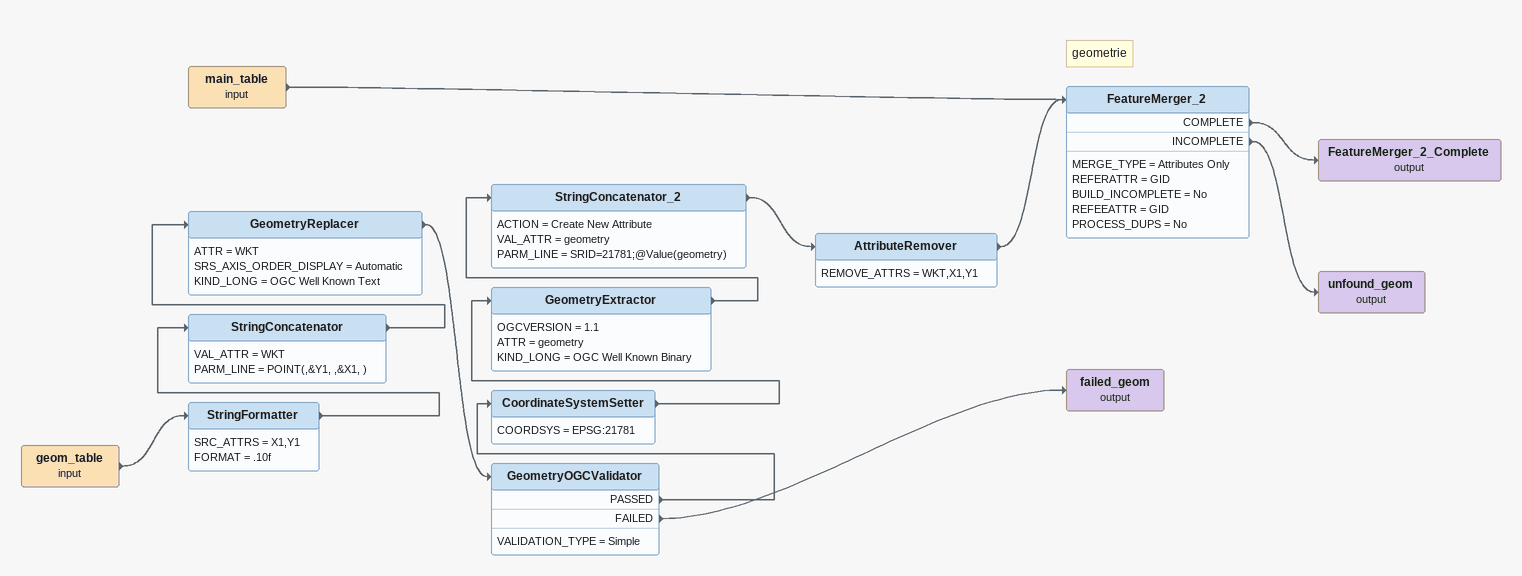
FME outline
geom_table (input)
    -> StringFormatter
StringFormatter
    SRC_ATTRS = X1,Y1
    FORMAT = .10f
    -> StringConcatenator
StringConcatenator
    VAL_ATTR = WKT
    PARM_LINE = POINT(,&Y1, ,&X1, )
    -> GeometryReplacer
GeometryReplacer
    ATTR = WKT
    SRS_AXIS_ORDER_DISPLAY = Automatic
    KIND_LONG = OGC Well Known Text
    -> GeometryOGCValidator
GeometryOGCValidator
    VALIDATION_TYPE = Simple
    PASSED -> CoordinateSystemSetter
    FAILED -> failed_geom (output)
CoordinateSystemSetter
    COORDSYS = EPSG:21781
    -> GeometryExtractor
GeometryExtractor
    OGCVERSION = 1.1
    ATTR = geometry
    KIND_LONG = OGC Well Known Binary
    -> StringConcatenator_2
StringConcatenator_2
    ACTION = Create New Attribute
    VAL_ATTR = geometry
    PARM_LINE = SRID=21781;@Value(geometry)
    -> AttributeRemover
AttributeRemover
    REMOVE_ATTRS = WKT,X1,Y1
    -> FeatureMerger_2
failed_geom (output)
main_table (input)
    -> FeatureMerger_2
Note: geometrie
FeatureMerger_2
    MERGE_TYPE = Attributes Only
    REFERATTR = GID
    BUILD_INCOMPLETE = No
    REFEEATTR = GID
    PROCESS_DUPS = No
    COMPLETE -> FeatureMerger_2_Complete (output)
    INCOMPLETE -> unfound_geom (output)
FeatureMerger_2_Complete (output)
unfound_geom (output)
